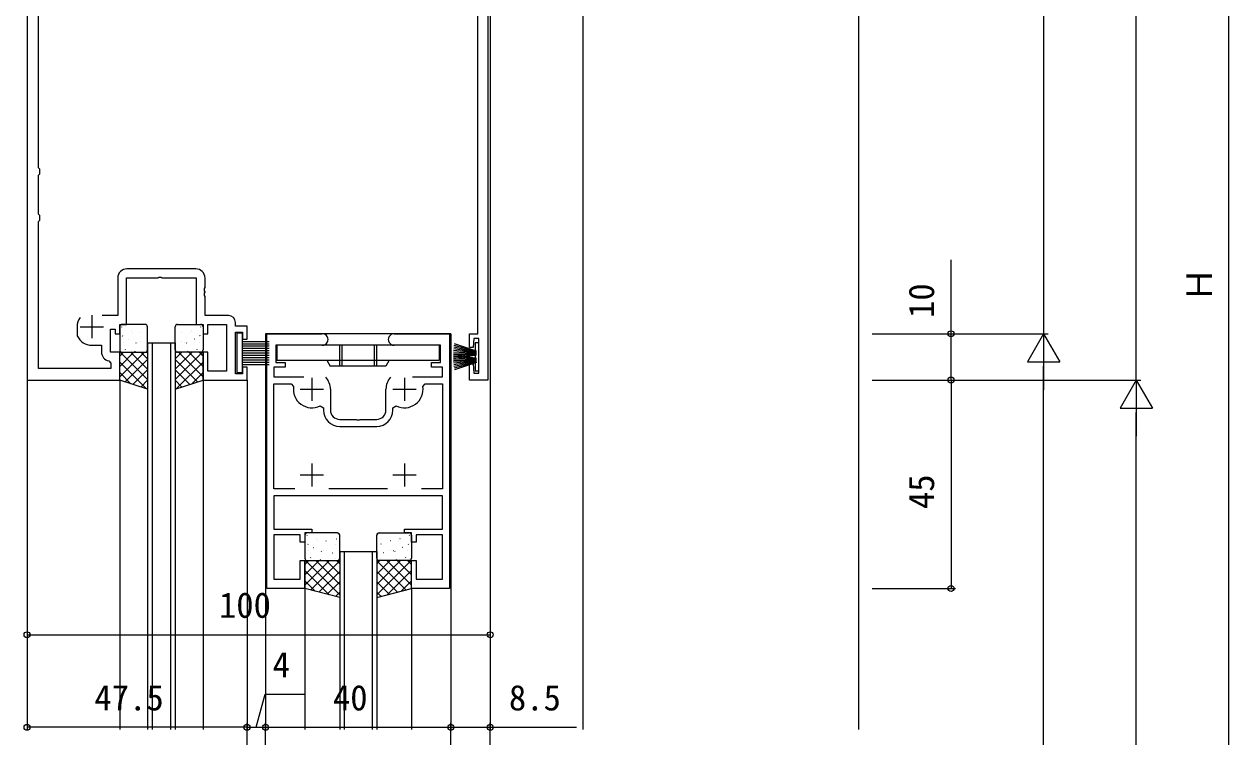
# Model space of a CAD drawing. Units: millimetres, scale not verified. Extents: x -437 to 438, y -681 to 679.
# Drawn here: x -261.1 to -1, y 53.4 to 207.4 of the extents above; entities that cross this region are included whole.
import ezdxf
from ezdxf.enums import TextEntityAlignment as Align

# ---------------------------------------------------------------- set-up
doc = ezdxf.new("R2010")
doc.units = ezdxf.units.MM
doc.header["$LTSCALE"] = 4
for name, color, linetype in [('0-2_YKK_11', 7, 'Continuous'), ('0-3_YKK_12', 2, 'Continuous'), ('0-4_YKK_13', 4, 'Continuous'), ('0-5_YKK_D', 6, 'Continuous'), ('0-7_YSS_K', 3, 'Continuous')]:
    doc.layers.add(name, color=color, linetype=linetype)
doc.styles.add('ＭＳ ゴシック', font='')
doc.styles.get('ＭＳ ゴシック').set_extended_font_data('MS Gothic')

msp = doc.modelspace()

# ---------------------------------------------------------------- linework, layer by layer
at = {"layer": '0-2_YKK_11'}
for p, q in [((-224.055, 154.5), (-238.915, 154.5)), ((-246.485, 144.5), (-246.485, 139.5)), ((-248.985, 142), (-243.985, 142)), ((-198.985, 130.995), (-198.985, 125.995)), ((-178.985, 130.995), (-178.985, 125.995)), ((-201.485, 128.495), (-196.485, 128.495)), ((-194.985, 128.495), (-194.985, 123.995)), ((-182.985, 123.995), (-182.985, 128.495)), ((-181.485, 128.495), (-176.485, 128.495)), ((-192.985, 120.495), (-184.985, 120.495)), ((-198.985, 112.495), (-198.985, 107.495)), ((-178.985, 112.495), (-178.985, 107.495)), ((-201.485, 109.995), (-196.485, 109.995)), ((-181.485, 109.995), (-176.485, 109.995)), ((-182.667, 106.995), (-195.304, 106.995))]:
    msp.add_line(p, q, dxfattribs=at)
for points in [[(-160.986, 296.496), (-160.986, 130.496), (-164.986, 130.496), (-164.986, 133.996), (-164.186, 133.996), (-163.986, 131.996), (-162.916, 131.996), (-162.916, 139.496), (-163.986, 139.496), (-164.186, 137.496), (-164.986, 137.496), (-164.986, 140.496), (-163.186, 140.496), (-163.186, 285.243), (-163.227, 285.393), (-163.231, 285.401), (-163.241, 285.418), (-163.246, 285.427), (-163.286, 285.577), (-163.286, 289.115), (-163.244, 289.269)], [(-242.815, 134.61), (-242.415, 134.12), (-242.415, 133), (-257.985, 133), (-257.985, 164.706), (-257.723, 165.004), (-257.723, 165.996), (-257.985, 166.293), (-257.985, 174.706), (-257.723, 175.004), (-257.723, 175.996), (-257.985, 176.293), (-257.985, 264.706), (-257.723, 265.004), (-257.723, 265.996), (-257.985, 266.293), (-257.985, 283.907), (-250.785, 287.265)], [(-260.485, 285.5), (-260.485, 130.5), (-240.485, 130.5), (-240.485, 136.5), (-242.485, 136.5), (-242.485, 141.5), (-241.485, 141.5), (-241.485, 140.5), (-240.485, 140.5), (-240.485, 142.5), (-238.985, 142.5), (-238.985, 152.57), (-232.244, 152.57), (-232.06, 152.69)], [(-240.915, 152.5), (-240.915, 144.43), (-244.291, 144.43)], [(-232.06, 152.69), (-231.51, 152.69), (-231.327, 152.57), (-223.985, 152.57), (-223.985, 142.5), (-222.485, 142.5), (-222.485, 140.5), (-221.485, 140.5), (-221.485, 142.5), (-217.415, 142.5), (-217.415, 132.43), (-221.485, 132.43), (-221.485, 136.5), (-222.485, 136.5), (-222.485, 130.5), (-212.985, 130.5), (-212.985, 133.3), (-213.985, 133.3), (-213.985, 131.8), (-215.485, 131.8), (-215.485, 140.8), (-213.985, 140.8), (-213.985, 139.3), (-212.985, 139.3), (-212.985, 142.1), (-215.485, 142.1), (-215.485, 142.93)], [(-216.985, 144.43), (-222.055, 144.43), (-222.055, 148.541), (-222.175, 148.725), (-222.175, 149.275), (-222.055, 149.458), (-222.055, 149.541), (-222.175, 149.725), (-222.175, 150.275), (-222.055, 150.458), (-222.055, 152.5)], [(-249.685, 142), (-249.685, 140.147), (-249.657, 140.02)], [(-181.235, 140.495), (-169.285, 140.495), (-169.285, 85.495), (-177.485, 85.495), (-177.485, 91.495), (-176.485, 91.495), (-176.485, 87.495), (-170.785, 87.495), (-170.785, 97.095), (-176.485, 97.095), (-176.485, 95.495), (-177.485, 95.495), (-177.485, 97.495), (-178.985, 97.495), (-178.985, 98.295), (-170.785, 98.295), (-170.785, 105.495), (-207.185, 105.495), (-207.185, 98.295), (-198.985, 98.295), (-198.985, 97.495), (-200.485, 97.495), (-200.485, 95.495), (-201.485, 95.495), (-201.485, 97.095), (-207.185, 97.095), (-207.185, 87.495), (-201.485, 87.495), (-201.485, 91.495), (-200.485, 91.495), (-200.485, 85.495), (-208.685, 85.495), (-208.685, 140.495), (-196.735, 140.495)], [(-246.485, 138), (-244.415, 138), (-244.415, 136.57)], [(-196.735, 137.995), (-206.785, 137.995), (-206.785, 134.295), (-204.785, 134.295), (-204.785, 133.295), (-207.185, 133.295), (-207.185, 131.195), (-200.735, 131.195)], [(-177.235, 131.195), (-170.785, 131.195), (-170.785, 133.295), (-173.185, 133.295), (-173.185, 134.295), (-171.185, 134.295), (-171.185, 137.995), (-181.235, 137.995)], [(-202.667, 106.995), (-207.185, 106.995), (-207.185, 129.695), (-203.431, 129.695), (-202.937, 129.117)], [(-175.034, 129.117), (-174.54, 129.695), (-170.785, 129.695), (-170.785, 106.995), (-175.304, 106.995)], [(-197.208, 124.912), (-196.485, 124.464), (-196.485, 123.995)], [(-181.485, 123.995), (-181.485, 124.464), (-180.763, 124.912)], [(-192.985, 121.995), (-189.444, 121.995), (-189.26, 121.875), (-188.71, 121.875), (-188.527, 121.995), (-184.985, 121.995)]]:
    msp.add_lwpolyline(points, dxfattribs=at)
for centre, radius, start, end in [((-238.915, 152.5), 2, 90.00001, 179.99999), ((-224.055, 152.5), 2, 0.00001, 89.99999), ((-246.485, 142), 3.2, 141.63348, 179.99999), ((-216.985, 142.93), 1.5, 0.00001, 89.99999), ((-196.735, 139.245), 1.25, 269.99999, 90.00001), ((-181.235, 139.245), 1.25, 89.99999, 270.00001), ((-246.485, 141.5), 3.5, 205.00785, 270), ((-242.415, 136.57), 2, 180.00001, 258.46303), ((-198.985, 128.495), 4, 359.99998, 40.4398), ((-178.985, 128.495), 4, 139.5602, 180.00002), ((-198.985, 128.495), 4, 171.05099, 296.3878), ((-178.985, 128.495), 4, 243.6122, 8.94901), ((-192.985, 123.995), 3.5, 180.00001, 269.99999), ((-192.985, 123.995), 2, 180.00001, 269.99999), ((-184.985, 123.995), 2, 270.00001, 359.99999), ((-184.985, 123.995), 3.5, 270.00001, 359.99999)]:
    msp.add_arc(centre, radius, start, end, dxfattribs=at)
at = {"layer": '0-3_YKK_12'}
for p, q in [((-260.485, 368.205), (-260.485, 54.997)), ((-160.485, 368.205), (-160.485, 54.997)), ((-140.485, 368.205), (-140.485, 54.997)), ((-168.985, 140.495), (-208.985, 140.495)), ((-208.985, 140.495), (-208.985, 54.997)), ((-168.985, 140.495), (-168.985, 54.997)), ((-234.485, 138.501), (-228.485, 138.501)), ((-234.485, 138.501), (-234.485, 54.997)), ((-233.485, 138.501), (-233.485, 54.997)), ((-229.485, 138.501), (-229.485, 54.997)), ((-228.485, 138.501), (-228.485, 54.997)), ((-240.485, 130.5), (-240.485, 54.997)), ((-222.485, 130.5), (-222.485, 54.997)), ((-212.985, 130.5), (-212.985, 54.997)), ((-192.985, 93.5), (-184.985, 93.5)), ((-192.985, 93.5), (-192.985, 54.997)), ((-191.985, 93.5), (-191.985, 54.997)), ((-185.985, 93.5), (-185.985, 54.997)), ((-184.985, 93.5), (-184.985, 54.997)), ((-200.485, 85.495), (-200.485, 54.997)), ((-177.485, 85.495), (-177.485, 54.997))]:
    msp.add_line(p, q, dxfattribs=at)
at = {"layer": '0-4_YKK_13'}
for p, q in [((-240.485, 142), (-240.485, 137)), ((-240.041, 141.936), (-239.997, 141.96)), ((-234.985, 142.5), (-239.985, 142.5)), ((-238.016, 141.202), (-237.973, 141.226)), ((-237.703, 140.782), (-237.696, 140.789)), ((-235.94, 140.769), (-235.896, 140.793)), ((-234.485, 137), (-234.485, 142)), ((-228.485, 137), (-228.485, 142)), ((-227.985, 142.5), (-222.985, 142.5)), ((-227.031, 140.769), (-227.075, 140.793)), ((-225.268, 140.782), (-225.275, 140.789)), ((-224.954, 141.202), (-224.998, 141.226)), ((-222.93, 141.936), (-222.973, 141.96)), ((-222.485, 142), (-222.485, 137)), ((-239.849, 139.991), (-239.803, 140.08)), ((-239.678, 138.577), (-239.671, 138.585)), ((-238.608, 139.312), (-238.564, 139.336)), ((-236.96, 138.467), (-236.913, 138.555)), ((-236.583, 138.578), (-236.539, 138.602)), ((-235.917, 138.762), (-235.91, 138.77)), ((-234.506, 138.145), (-234.485, 138.157)), ((-228.464, 138.145), (-228.485, 138.157)), ((-227.054, 138.762), (-227.061, 138.77)), ((-226.388, 138.578), (-226.432, 138.602)), ((-226.011, 138.467), (-226.058, 138.555)), ((-224.363, 139.312), (-224.407, 139.336)), ((-223.293, 138.577), (-223.3, 138.585)), ((-223.122, 139.991), (-223.168, 140.08)), ((-213.986, 138.847), (-208.186, 138.847)), ((-213.986, 138.347), (-208.186, 138.347)), ((-171.537, 137.995), (-206.537, 137.995)), ((-206.537, 137.995), (-206.537, 134.795)), ((-193.037, 137.995), (-193.037, 133.495)), ((-192.537, 137.995), (-192.537, 133.495)), ((-185.537, 137.995), (-185.537, 133.495)), ((-185.037, 137.995), (-185.037, 133.495)), ((-171.537, 137.995), (-171.537, 134.795)), ((-163.416, 136.646), (-168.246, 137.94)), ((-163.416, 136.746), (-168.172, 138.291)), ((-240.485, 135.656), (-239.641, 136.5)), ((-240.485, 133.41), (-237.396, 136.5)), ((-240.485, 131.165), (-235.151, 136.5)), ((-234.485, 130.598), (-240.387, 136.5)), ((-239.985, 136.5), (-234.985, 136.5)), ((-239.251, 137.12), (-239.207, 137.144)), ((-234.485, 132.843), (-238.142, 136.5)), ((-237.858, 136.595), (-237.852, 136.602)), ((-237.174, 136.688), (-237.13, 136.712)), ((-234.485, 135.088), (-235.897, 136.5)), ((-228.485, 135.088), (-227.074, 136.5)), ((-228.485, 132.843), (-224.829, 136.5)), ((-228.485, 130.598), (-222.584, 136.5)), ((-222.985, 136.5), (-227.985, 136.5)), ((-222.485, 131.165), (-227.82, 136.5)), ((-225.797, 136.688), (-225.84, 136.712)), ((-222.485, 133.41), (-225.575, 136.5)), ((-225.113, 136.595), (-225.119, 136.602)), ((-223.72, 137.12), (-223.764, 137.144)), ((-222.485, 135.656), (-223.33, 136.5)), ((-213.986, 137.847), (-208.186, 137.847)), ((-213.986, 137.347), (-208.186, 137.347)), ((-213.986, 136.847), (-208.186, 136.847)), ((-213.986, 136.347), (-208.186, 136.347)), ((-213.986, 135.847), (-208.186, 135.847)), ((-213.986, 135.347), (-208.186, 135.347)), ((-168.416, 136.146), (-163.416, 136.146)), ((-163.416, 136.246), (-168.41, 136.508)), ((-163.416, 136.046), (-168.41, 135.785)), ((-163.416, 136.346), (-168.389, 136.869)), ((-163.416, 135.946), (-168.389, 135.424)), ((-163.416, 135.046), (-168.389, 135.569)), ((-163.416, 136.446), (-168.355, 137.228)), ((-163.416, 135.146), (-168.355, 135.928)), ((-163.416, 135.846), (-168.355, 135.064)), ((-163.416, 136.546), (-168.307, 137.586)), ((-163.716, 135.799), (-163.716, 135.194)), ((-234.706, 128.573), (-240.485, 134.353)), ((-239.301, 130.105), (-234.485, 134.92)), ((-237.617, 129.544), (-234.485, 132.675)), ((-223.67, 130.105), (-228.485, 134.92)), ((-225.354, 129.544), (-228.485, 132.675)), ((-228.265, 128.573), (-222.485, 134.353)), ((-213.986, 134.847), (-208.186, 134.847)), ((-213.986, 134.347), (-208.186, 134.347)), ((-213.986, 133.847), (-208.186, 133.847)), ((-206.537, 134.795), (-171.537, 134.795)), ((-195.788, 134.795), (-195.037, 133.495)), ((-183.037, 133.495), (-195.037, 133.495)), ((-182.287, 134.795), (-183.037, 133.495)), ((-168.416, 134.846), (-163.416, 134.846)), ((-163.416, 134.946), (-168.41, 135.208)), ((-163.416, 134.746), (-168.41, 134.485)), ((-163.416, 134.646), (-168.389, 134.124)), ((-163.416, 134.546), (-168.355, 133.764)), ((-163.416, 134.446), (-168.307, 133.407)), ((-163.416, 134.346), (-168.246, 133.052)), ((-163.416, 134.246), (-168.172, 132.701)), ((-163.716, 134.149), (-163.716, 132.496)), ((-238.073, 129.696), (-240.485, 132.108)), ((-235.933, 128.982), (-234.485, 130.43)), ((-227.038, 128.982), (-228.485, 130.43)), ((-224.898, 129.696), (-222.485, 132.108)), ((-200.485, 97), (-200.485, 92)), ((-200.041, 96.936), (-199.997, 96.96)), ((-193.485, 97.5), (-199.985, 97.5)), ((-193.272, 97.227), (-193.228, 97.251)), ((-192.985, 92), (-192.985, 97)), ((-184.985, 92), (-184.985, 97)), ((-184.699, 97.227), (-184.743, 97.251)), ((-184.485, 97.5), (-177.985, 97.5)), ((-177.93, 96.936), (-177.973, 96.96)), ((-177.485, 97), (-177.485, 92)), ((-199.849, 94.991), (-199.803, 95.08)), ((-198.608, 94.312), (-198.564, 94.336)), ((-198.016, 96.202), (-197.973, 96.226)), ((-197.703, 95.782), (-197.696, 95.789)), ((-195.94, 95.769), (-195.896, 95.793)), ((-195.917, 93.762), (-195.91, 93.77)), ((-193.915, 95.035), (-193.871, 95.059)), ((-193.708, 96.228), (-193.702, 96.235)), ((-184.263, 96.228), (-184.269, 96.235)), ((-184.056, 95.035), (-184.1, 95.059)), ((-182.031, 95.769), (-182.075, 95.793)), ((-182.054, 93.762), (-182.061, 93.77)), ((-180.268, 95.782), (-180.275, 95.789)), ((-179.954, 96.202), (-179.998, 96.226)), ((-179.363, 94.312), (-179.407, 94.336)), ((-178.122, 94.991), (-178.168, 95.08)), ((-200.485, 90.656), (-199.641, 91.5)), ((-200.485, 88.41), (-197.396, 91.5)), ((-200.485, 86.165), (-195.151, 91.5)), ((-192.985, 84.098), (-200.387, 91.5)), ((-199.985, 91.5), (-193.485, 91.5)), ((-199.678, 93.577), (-199.671, 93.585)), ((-199.251, 92.12), (-199.207, 92.144)), ((-199.239, 85.167), (-192.985, 91.42)), ((-192.985, 86.343), (-198.142, 91.5)), ((-197.858, 91.595), (-197.852, 91.602)), ((-197.174, 91.688), (-197.13, 91.712)), ((-196.96, 93.467), (-196.913, 93.555)), ((-196.583, 93.578), (-196.539, 93.602)), ((-192.985, 88.588), (-195.897, 91.5)), ((-194.506, 93.145), (-194.463, 93.169)), ((-193.864, 92.04), (-193.857, 92.048)), ((-192.985, 90.833), (-193.652, 91.5)), ((-184.985, 90.833), (-184.319, 91.5)), ((-184.985, 88.588), (-182.074, 91.5)), ((-184.985, 86.343), (-179.829, 91.5)), ((-184.985, 84.098), (-177.584, 91.5)), ((-178.732, 85.167), (-184.985, 91.42)), ((-177.985, 91.5), (-184.485, 91.5)), ((-184.107, 92.04), (-184.114, 92.048)), ((-183.464, 93.145), (-183.508, 93.169)), ((-177.485, 86.165), (-182.82, 91.5)), ((-181.388, 93.578), (-181.432, 93.602)), ((-181.011, 93.467), (-181.058, 93.555)), ((-180.797, 91.688), (-180.84, 91.712)), ((-177.485, 88.41), (-180.575, 91.5)), ((-180.113, 91.595), (-180.119, 91.602)), ((-178.72, 92.12), (-178.764, 92.144)), ((-177.485, 90.656), (-178.33, 91.5)), ((-178.293, 93.577), (-178.3, 93.585)), ((-195.231, 84.099), (-200.485, 89.353)), ((-197.466, 84.695), (-192.985, 89.175)), ((-180.505, 84.695), (-184.985, 89.175)), ((-182.74, 84.099), (-177.485, 89.353)), ((-198.293, 84.915), (-200.485, 87.108)), ((-195.694, 84.222), (-192.985, 86.93)), ((-182.277, 84.222), (-184.985, 86.93)), ((-179.678, 84.915), (-177.485, 87.108)), ((-193.921, 83.749), (-192.985, 84.685)), ((-184.05, 83.749), (-184.985, 84.685))]:
    msp.add_line(p, q, dxfattribs=at)
for points in [[(-215.186, 140.597), (-215.186, 132.097), (-213.986, 132.097), (-213.986, 140.597)], [(-234.485, 128.5), (-240.485, 130.5), (-240.485, 136.5), (-234.485, 136.5)], [(-228.485, 128.5), (-222.485, 130.5), (-222.485, 136.5), (-228.485, 136.5)], [(-192.985, 83.5), (-200.485, 85.5), (-200.485, 91.5), (-192.985, 91.5)], [(-184.985, 83.5), (-177.485, 85.5), (-177.485, 91.5), (-184.985, 91.5)]]:
    msp.add_lwpolyline(points, close=True, dxfattribs=at)
for points in [[(-162.916, 138.496), (-163.716, 138.496), (-163.716, 136.844)], [(-163.716, 132.496), (-162.916, 132.496), (-162.916, 138.496)]]:
    msp.add_lwpolyline(points, dxfattribs=at)
for centre, start, end in [((-239.985, 142), 90, 180), ((-234.985, 142), 0, 90), ((-227.985, 142), 90, 180), ((-222.985, 142), 0, 90), ((-239.985, 137), 180, 270), ((-234.985, 137), 270, 0), ((-227.985, 137), 180, 270), ((-222.985, 137), 270, 0), ((-199.985, 97), 90, 180), ((-193.485, 97), 0, 90), ((-184.485, 97), 90, 180), ((-177.985, 97), 0, 90), ((-199.985, 92), 180, 270), ((-193.485, 92), 270, 0), ((-184.485, 92), 180, 270), ((-177.985, 92), 270, 0)]:
    msp.add_arc(centre, 0.5, start, end, dxfattribs=at)
at = {"layer": '0-5_YKK_D'}
for p, q in [((-0.986, -91.5), (-0.986, 394.5)), ((-20.986, 130.496), (-20.986, 330.497)), ((-40.986, 296.496), (-40.986, 140.495)), ((-77.986, 140.496), (-39.986, 140.496)), ((-77.986, 140.496), (-59.986, 140.496)), ((-77.986, 140.495), (-39.986, 140.495)), ((-40.986, 140.496), (-44.486, 134.434)), ((-40.986, 140.496), (-37.486, 134.434)), ((-40.986, 140.496), (-40.986, 128.372)), ((-44.486, 134.434), (-37.486, 134.434)), ((-40.986, -81.5), (-40.986, 133.496)), ((-77.986, 130.496), (-59.986, 130.496)), ((-77.986, 130.496), (-19.986, 130.496)), ((-77.986, 130.496), (-19.986, 130.496)), ((-77.986, 130.494), (-59.985, 130.494)), ((-60.985, 130.494), (-60.986, 85.493)), ((-20.986, 130.496), (-24.486, 124.434)), ((-20.986, 130.496), (-17.486, 124.434)), ((-20.986, 130.496), (-20.986, 118.372)), ((-24.486, 124.434), (-17.486, 124.434)), ((-20.986, -91.5), (-20.986, 123.496)), ((-77.986, 85.493), (-59.986, 85.493)), ((-260.485, 75.495), (-160.485, 75.495)), ((-212.985, 55.495), (-260.485, 55.495)), ((-212.985, 23.802), (-212.985, 56.495)), ((-212.985, 27.036), (-212.985, 56.495)), ((-212.985, 55.495), (-208.985, 55.495)), ((-208.985, 24.192), (-208.985, 56.495)), ((-208.985, 26.094), (-208.985, 56.495)), ((-208.985, 55.495), (-168.985, 55.495)), ((-168.985, 24.099), (-168.985, 56.495)), ((-168.985, 26.094), (-168.985, 56.495)), ((-160.485, 23.5), (-160.485, 56.495))]:
    msp.add_line(p, q, dxfattribs=at)
for points in [[(-60.986, 130.496), (-60.986, 140.496), (-60.986, 156.421)], [(-210.985, 55.495), (-209.084, 62.637), (-200.354, 62.637)], [(-168.985, 55.495), (-160.485, 55.495), (-141.876, 55.495)]]:
    msp.add_lwpolyline(points, dxfattribs=at)
for centre in [(-60.986, 140.496), (-60.986, 130.496), (-60.985, 130.494), (-60.986, 85.493), (-260.485, 75.495), (-160.485, 75.495), (-260.485, 55.495), (-212.985, 55.495), (-212.985, 55.495), (-208.985, 55.495), (-208.985, 55.495), (-168.985, 55.495), (-168.985, 55.495), (-160.485, 55.495)]:
    msp.add_circle(centre, 0.637, dxfattribs=at)
at = {"layer": '0-7_YSS_K'}
msp.add_line((-80.986, 368.205), (-80.986, 54.997), dxfattribs=at)

# ---------------------------------------------------------------- texts
at = {"layer": '0-5_YKK_D', "style": 'ＭＳ ゴシック'}
for s, rotation, p in [('10', 90, (-62.986, 143.896)), ('Ｈ', 90, (-2.986, 147.324)), ('45', 89.999, (-62.985, 102.624))]:
    msp.add_text(s, height=5.499, rotation=rotation, dxfattribs=at).set_placement(p, align=Align.BOTTOM_LEFT)
for s, p in [('100', (-219.051, 77.495)), ('4', (-207.468, 64.637)), ('47.5', (-245.94, 57.495)), ('40', (-194.44, 57.495)), ('8.5', (-156.447, 57.495))]:
    msp.add_text(s, height=5.499, dxfattribs=at).set_placement(p, align=Align.BOTTOM_LEFT)

doc.saveas('drawing.dxf')
